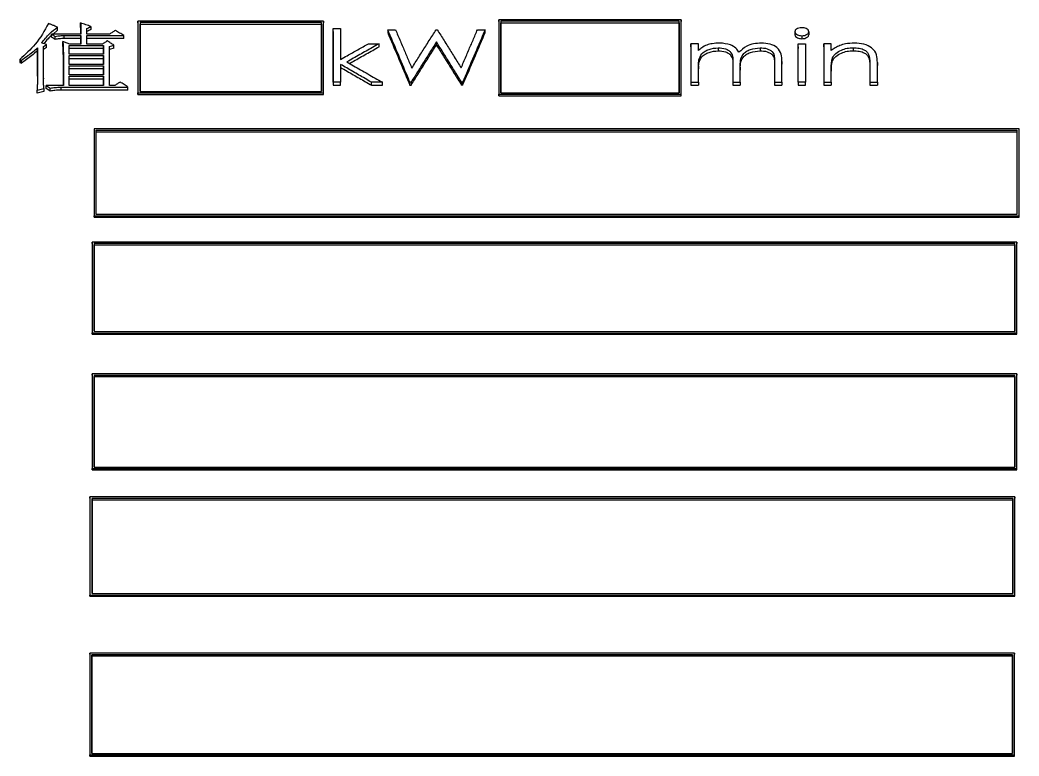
# Model space of a CAD drawing. Header units: millimetres. Extents: x 2251 to 4395, y 932 to 2449.
# Drawn here: x 2749.3 to 2773.21, y 2252.01 to 2269.64 of the extents above; entities that cross this region are included whole.
import ezdxf

# ---------------------------------------------------------------- set-up
doc = ezdxf.new("R2010")
doc.units = ezdxf.units.MM

msp = doc.modelspace()

# ---------------------------------------------------------------- linework, layer by layer
at = {"color": 7, "linetype": 'Continuous', "lineweight": 25}
for p, q in [((2752.126, 2269.568), (2752.126, 2269.605)), ((2752.126, 2269.605), (2752.126, 2267.89)), ((2756.566, 2269.605), (2752.126, 2269.605)), ((2756.566, 2267.89), (2756.566, 2269.605)), ((2756.566, 2269.605), (2756.566, 2269.568)), ((2760.763, 2269.599), (2760.763, 2269.636)), ((2760.763, 2269.636), (2760.763, 2267.858)), ((2765.125, 2269.636), (2760.763, 2269.636)), ((2765.075, 2269.605), (2760.813, 2269.605)), ((2760.813, 2269.605), (2760.813, 2267.89)), ((2765.075, 2267.89), (2765.075, 2269.605)), ((2765.075, 2269.568), (2765.075, 2269.605)), ((2765.125, 2267.858), (2765.125, 2269.636)), ((2765.125, 2269.636), (2765.125, 2269.599)), ((2750.2, 2269.392), (2750.093, 2269.296)), ((2750.2, 2269.392), (2750.2, 2269.464)), ((2750.752, 2269.492), (2750.752, 2269.565)), ((2750.903, 2269.296), (2750.903, 2269.431)), ((2751, 2269.478), (2751, 2269.405)), ((2752.126, 2269.568), (2752.126, 2267.854)), ((2756.516, 2269.574), (2752.176, 2269.574)), ((2752.176, 2269.574), (2752.176, 2267.922)), ((2752.176, 2267.922), (2752.176, 2269.537)), ((2752.176, 2269.537), (2756.516, 2269.537)), ((2756.516, 2267.922), (2756.516, 2269.574)), ((2756.516, 2269.537), (2756.516, 2269.574)), ((2756.516, 2269.537), (2756.516, 2267.922)), ((2756.566, 2267.854), (2756.566, 2269.568)), ((2756.795, 2268.143), (2756.795, 2269.435)), ((2756.795, 2269.362), (2756.795, 2269.435)), ((2756.795, 2269.435), (2756.974, 2269.435)), ((2756.795, 2269.362), (2756.795, 2268.072)), ((2756.974, 2269.435), (2756.974, 2268.692)), ((2758.102, 2269.403), (2758.102, 2269.33)), ((2758.102, 2269.403), (2758.288, 2269.403)), ((2759.261, 2269.403), (2759.287, 2269.403)), ((2760.252, 2269.403), (2760.436, 2269.403)), ((2760.436, 2269.33), (2760.436, 2269.403)), ((2760.763, 2269.599), (2760.763, 2267.822)), ((2760.813, 2267.89), (2760.813, 2269.568)), ((2760.813, 2269.568), (2765.075, 2269.568)), ((2765.075, 2269.568), (2765.075, 2267.89)), ((2765.125, 2267.822), (2765.125, 2269.599)), ((2750.762, 2269.296), (2750.059, 2269.296)), ((2750.059, 2269.224), (2750.059, 2269.296)), ((2750.146, 2269.17), (2750.146, 2269.242)), ((2750.362, 2269.262), (2750.762, 2269.262)), ((2750.362, 2269.19), (2750.362, 2269.262)), ((2750.762, 2269.19), (2750.362, 2269.19)), ((2750.762, 2269.262), (2750.762, 2269.059)), ((2750.762, 2269.19), (2750.762, 2269.262)), ((2750.762, 2269.059), (2750.762, 2269.19)), ((2751.444, 2269.296), (2750.903, 2269.296)), ((2750.903, 2269.262), (2751.79, 2269.262)), ((2750.903, 2269.059), (2750.903, 2269.262)), ((2751.79, 2269.19), (2750.903, 2269.19)), ((2751.79, 2269.19), (2751.79, 2269.262)), ((2767.846, 2269.355), (2767.846, 2269.282)), ((2768.012, 2269.259), (2768.012, 2269.187)), ((2768.179, 2269.355), (2768.179, 2269.282)), ((2749.724, 2268.971), (2749.724, 2268.288)), ((2749.724, 2268.899), (2749.724, 2268.971)), ((2749.724, 2268.288), (2749.724, 2268.899)), ((2749.865, 2268.998), (2749.94, 2269.046)), ((2749.865, 2268.315), (2749.865, 2268.998)), ((2749.94, 2268.974), (2749.865, 2268.926)), ((2749.94, 2268.974), (2749.94, 2269.046)), ((2750.33, 2269.048), (2750.33, 2269.12)), ((2750.481, 2269.025), (2751.303, 2269.025)), ((2750.481, 2268.815), (2750.481, 2269.025)), ((2751.303, 2268.953), (2750.481, 2268.953)), ((2750.762, 2269.059), (2750.492, 2269.059)), ((2751.282, 2269.059), (2750.903, 2269.059)), ((2751.303, 2269.025), (2751.303, 2268.815)), ((2751.303, 2268.953), (2751.303, 2269.025)), ((2751.303, 2268.815), (2751.303, 2268.953)), ((2751.444, 2268.067), (2751.444, 2268.998)), ((2751.552, 2268.96), (2751.444, 2268.926)), ((2751.552, 2268.96), (2751.552, 2269.032)), ((2757.639, 2269.067), (2757.897, 2269.067)), ((2757.897, 2268.995), (2757.897, 2269.067)), ((2759.269, 2269.037), (2759.269, 2269.109)), ((2765.359, 2269.067), (2765.359, 2268.143)), ((2765.359, 2268.995), (2765.359, 2269.067)), ((2765.538, 2269.067), (2765.359, 2269.067)), ((2765.359, 2268.995), (2765.359, 2268.072)), ((2765.538, 2268.907), (2765.538, 2269.067)), ((2766.011, 2268.97), (2766.011, 2268.898)), ((2767.012, 2268.97), (2767.012, 2268.898)), ((2767.923, 2268.143), (2767.923, 2269.067)), ((2767.923, 2268.995), (2767.923, 2269.067)), ((2767.923, 2269.067), (2768.102, 2269.067)), ((2767.923, 2268.995), (2767.923, 2268.953)), ((2768.102, 2269.067), (2768.102, 2268.143)), ((2768.538, 2269.067), (2768.538, 2268.143)), ((2768.538, 2268.995), (2768.538, 2269.067)), ((2768.718, 2269.067), (2768.538, 2269.067)), ((2768.538, 2268.995), (2768.538, 2268.072)), ((2768.718, 2268.901), (2768.718, 2269.067)), ((2769.242, 2268.97), (2769.242, 2268.898)), ((2749.302, 2268.692), (2749.335, 2268.672)), ((2749.302, 2268.692), (2749.302, 2268.62)), ((2749.335, 2268.6), (2749.335, 2268.672)), ((2750.341, 2268.835), (2750.341, 2268.067)), ((2750.341, 2268.763), (2750.341, 2268.835)), ((2750.341, 2268.067), (2750.341, 2268.763)), ((2751.303, 2268.815), (2750.481, 2268.815)), ((2750.481, 2268.781), (2751.303, 2268.781)), ((2750.481, 2268.569), (2750.481, 2268.781)), ((2751.303, 2268.709), (2750.481, 2268.709)), ((2751.303, 2268.781), (2751.303, 2268.569)), ((2751.303, 2268.709), (2751.303, 2268.781)), ((2751.303, 2268.569), (2751.303, 2268.709)), ((2767.359, 2268.646), (2767.359, 2268.143)), ((2767.359, 2268.646), (2767.359, 2268.574)), ((2767.538, 2268.143), (2767.538, 2268.645)), ((2767.538, 2268.645), (2767.538, 2268.574)), ((2768.745, 2268.727), (2768.745, 2268.655)), ((2769.619, 2268.789), (2769.619, 2268.718)), ((2749.302, 2268.62), (2749.335, 2268.6)), ((2751.303, 2268.569), (2750.481, 2268.569)), ((2750.481, 2268.535), (2751.303, 2268.535)), ((2750.481, 2268.322), (2750.481, 2268.535)), ((2751.303, 2268.463), (2750.481, 2268.463)), ((2751.303, 2268.535), (2751.303, 2268.322)), ((2751.303, 2268.463), (2751.303, 2268.535)), ((2751.303, 2268.322), (2751.303, 2268.463)), ((2756.974, 2268.571), (2756.974, 2268.143)), ((2765.538, 2268.143), (2765.538, 2268.534)), ((2765.538, 2268.534), (2765.538, 2268.462)), ((2766.359, 2268.615), (2766.359, 2268.143)), ((2766.359, 2268.615), (2766.359, 2268.543)), ((2766.359, 2268.543), (2766.359, 2268.072)), ((2766.538, 2268.143), (2766.538, 2268.504)), ((2766.538, 2268.504), (2766.538, 2268.433)), ((2767.359, 2268.574), (2767.359, 2268.072)), ((2768.718, 2268.488), (2768.718, 2268.416)), ((2768.718, 2268.143), (2768.718, 2268.479)), ((2768.718, 2268.479), (2768.718, 2268.407)), ((2769.641, 2268.579), (2769.641, 2268.143)), ((2769.641, 2268.579), (2769.641, 2268.508)), ((2769.641, 2268.508), (2769.641, 2268.072)), ((2769.82, 2268.553), (2769.82, 2268.625)), ((2769.82, 2268.143), (2769.82, 2268.617)), ((2769.82, 2268.617), (2769.82, 2268.545)), ((2749.865, 2268.244), (2749.865, 2268.224)), ((2751.303, 2268.322), (2750.481, 2268.322)), ((2750.481, 2268.288), (2751.303, 2268.288)), ((2750.481, 2268.067), (2750.481, 2268.288)), ((2751.303, 2268.216), (2750.481, 2268.216)), ((2751.303, 2268.288), (2751.303, 2268.067)), ((2751.303, 2268.216), (2751.303, 2268.288)), ((2751.303, 2268.067), (2751.303, 2268.216)), ((2749.713, 2267.956), (2749.875, 2267.991)), ((2749.713, 2267.886), (2749.713, 2267.956)), ((2749.875, 2267.991), (2749.875, 2267.92)), ((2750.341, 2268.067), (2749.93, 2268.067)), ((2749.93, 2267.996), (2749.93, 2268.067)), ((2750.027, 2267.934), (2750.027, 2268.005)), ((2750.287, 2267.955), (2750.287, 2268.026)), ((2751.887, 2267.955), (2750.287, 2267.955)), ((2751.303, 2268.067), (2750.481, 2268.067)), ((2751.574, 2268.067), (2751.444, 2268.067)), ((2751.887, 2267.955), (2751.887, 2268.026)), ((2756.795, 2268.143), (2756.795, 2268.072)), ((2756.974, 2268.143), (2756.795, 2268.143)), ((2756.795, 2268.072), (2756.974, 2268.072)), ((2756.974, 2268.072), (2756.974, 2268.143)), ((2757.716, 2268.072), (2757.716, 2268.143)), ((2757.974, 2268.143), (2757.716, 2268.143)), ((2757.716, 2268.072), (2757.974, 2268.072)), ((2757.974, 2268.072), (2757.974, 2268.143)), ((2758.634, 2268.072), (2758.634, 2268.143)), ((2758.66, 2268.143), (2758.634, 2268.143)), ((2758.634, 2268.072), (2758.66, 2268.072)), ((2758.66, 2268.143), (2758.66, 2268.072)), ((2759.871, 2268.072), (2759.871, 2268.143)), ((2759.896, 2268.143), (2759.871, 2268.143)), ((2759.896, 2268.072), (2759.871, 2268.072)), ((2759.896, 2268.143), (2759.896, 2268.072)), ((2765.359, 2268.143), (2765.359, 2268.072)), ((2765.359, 2268.143), (2765.538, 2268.143)), ((2765.359, 2268.072), (2765.538, 2268.072)), ((2765.538, 2268.143), (2765.538, 2268.072)), ((2766.359, 2268.143), (2766.359, 2268.072)), ((2766.359, 2268.143), (2766.538, 2268.143)), ((2766.359, 2268.072), (2766.538, 2268.072)), ((2766.538, 2268.143), (2766.538, 2268.072)), ((2767.359, 2268.143), (2767.359, 2268.072)), ((2767.359, 2268.143), (2767.538, 2268.143)), ((2767.359, 2268.072), (2767.538, 2268.072)), ((2767.538, 2268.143), (2767.538, 2268.072)), ((2767.923, 2268.143), (2767.923, 2268.072)), ((2768.102, 2268.143), (2767.923, 2268.143)), ((2767.923, 2268.12), (2767.923, 2268.072)), ((2767.923, 2268.072), (2768.102, 2268.072)), ((2768.102, 2268.072), (2768.102, 2268.143)), ((2768.538, 2268.143), (2768.538, 2268.072)), ((2768.538, 2268.143), (2768.718, 2268.143)), ((2768.538, 2268.072), (2768.718, 2268.072)), ((2768.718, 2268.143), (2768.718, 2268.072)), ((2769.641, 2268.143), (2769.641, 2268.072)), ((2769.641, 2268.143), (2769.82, 2268.143)), ((2769.641, 2268.072), (2769.82, 2268.072)), ((2769.82, 2268.143), (2769.82, 2268.072)), ((2749.875, 2267.92), (2749.713, 2267.886)), ((2752.126, 2267.854), (2752.126, 2267.89)), ((2752.126, 2267.89), (2756.566, 2267.89)), ((2752.126, 2267.854), (2756.566, 2267.854)), ((2752.176, 2267.922), (2756.516, 2267.922)), ((2756.566, 2267.854), (2756.566, 2267.89)), ((2760.763, 2267.822), (2760.763, 2267.858)), ((2760.763, 2267.858), (2765.125, 2267.858)), ((2760.763, 2267.822), (2765.125, 2267.822)), ((2760.813, 2267.89), (2765.075, 2267.89)), ((2765.125, 2267.822), (2765.125, 2267.858)), ((2751.077, 2267.026), (2751.077, 2266.991)), ((2773.21, 2267.026), (2751.077, 2267.026)), ((2751.127, 2266.994), (2773.16, 2266.994)), ((2773.16, 2266.994), (2773.16, 2266.959)), ((2773.21, 2266.991), (2773.21, 2267.026)), ((2773.21, 2264.91), (2773.21, 2266.991)), ((2751.127, 2266.959), (2773.16, 2266.959)), ((2751.077, 2265.951), (2751.077, 2265.293)), ((2751.077, 2265.199), (2751.077, 2264.91)), ((2751.077, 2264.91), (2751.077, 2264.943)), ((2751.077, 2264.943), (2773.21, 2264.943)), ((2751.077, 2264.91), (2773.21, 2264.91)), ((2773.16, 2264.977), (2751.127, 2264.977)), ((2773.21, 2264.91), (2773.21, 2264.943)), ((2751.027, 2264.286), (2751.027, 2264.319)), ((2773.16, 2264.319), (2751.027, 2264.319)), ((2773.11, 2264.285), (2751.077, 2264.285)), ((2751.077, 2264.285), (2751.077, 2264.252)), ((2751.077, 2264.252), (2773.11, 2264.252)), ((2773.11, 2264.252), (2773.11, 2264.285)), ((2773.16, 2264.319), (2773.16, 2264.286)), ((2773.16, 2262.114), (2773.16, 2264.286)), ((2751.027, 2262.415), (2751.027, 2262.114)), ((2751.027, 2262.114), (2751.027, 2262.145)), ((2751.027, 2262.145), (2773.16, 2262.145)), ((2751.027, 2262.114), (2773.16, 2262.114)), ((2751.077, 2262.181), (2773.11, 2262.18)), ((2773.16, 2262.114), (2773.16, 2262.145)), ((2773.16, 2261.161), (2751.027, 2261.161)), ((2751.027, 2261.13), (2751.027, 2261.161)), ((2773.11, 2261.126), (2751.077, 2261.126)), ((2751.077, 2261.126), (2751.077, 2261.095)), ((2751.077, 2261.095), (2773.11, 2261.095)), ((2773.11, 2261.095), (2773.11, 2261.126)), ((2773.16, 2261.161), (2773.16, 2261.13)), ((2773.16, 2258.863), (2773.16, 2261.13)), ((2751.027, 2259.176), (2751.027, 2258.863)), ((2751.027, 2258.892), (2773.16, 2258.892)), ((2751.027, 2258.863), (2751.027, 2258.892)), ((2751.027, 2258.863), (2773.16, 2258.863)), ((2751.077, 2258.929), (2773.11, 2258.929)), ((2773.16, 2258.863), (2773.16, 2258.892)), ((2773.11, 2258.215), (2750.977, 2258.215)), ((2750.977, 2258.186), (2750.977, 2258.215)), ((2750.977, 2258.186), (2750.977, 2255.839)), ((2773.06, 2258.178), (2751.027, 2258.178)), ((2751.027, 2258.149), (2751.027, 2258.178)), ((2751.027, 2258.149), (2773.06, 2258.149)), ((2773.06, 2258.178), (2773.06, 2258.149)), ((2773.11, 2258.215), (2773.11, 2258.186)), ((2773.11, 2256.448), (2773.11, 2258.186)), ((2773.11, 2255.839), (2773.11, 2256.259)), ((2750.977, 2255.866), (2773.11, 2255.866)), ((2750.977, 2255.839), (2750.977, 2255.866)), ((2750.977, 2255.839), (2773.11, 2255.839)), ((2751.027, 2255.904), (2773.06, 2255.904)), ((2773.11, 2255.839), (2773.11, 2255.866)), ((2773.106, 2254.475), (2750.973, 2254.475)), ((2750.973, 2254.449), (2750.973, 2254.475)), ((2750.973, 2254.449), (2750.973, 2252.011)), ((2773.056, 2254.437), (2751.023, 2254.437)), ((2751.023, 2254.411), (2751.023, 2254.437)), ((2751.023, 2254.411), (2773.056, 2254.411)), ((2773.056, 2254.437), (2773.056, 2254.411)), ((2773.106, 2254.475), (2773.106, 2254.449)), ((2773.106, 2252.011), (2773.106, 2254.449)), ((2750.973, 2252.036), (2773.106, 2252.036)), ((2750.973, 2252.011), (2750.973, 2252.036)), ((2750.973, 2252.011), (2773.106, 2252.011)), ((2751.023, 2252.075), (2773.056, 2252.075)), ((2773.106, 2252.011), (2773.106, 2252.036))]:
    msp.add_line(p, q, dxfattribs=at)
at = {"color": 7, "linetype": 'Continuous', "lineweight": 25, "flags": 128}
for points in [[(2749.94, 2269.046), (2749.896, 2269.061), (2749.858, 2269.074), (2749.821, 2269.086)], [(2751.444, 2268.998), (2751.498, 2269.015), (2751.552, 2269.032)], [(2750.287, 2268.026), (2750.881, 2268.026), (2751.887, 2268.026)]]:
    msp.add_lwpolyline(points, dxfattribs=at)
at = {"color": 7, "linetype": 'Continuous', "lineweight": 25}
for points, knots in [([(2749.984, 2269.552), (2749.889, 2269.381), (2749.719, 2269.074), (2749.43, 2268.809), (2749.302, 2268.692)], [0, 0, 0, 0, 0.556051, 1, 1, 1, 1]), ([(2749.821, 2269.086), (2749.881, 2269.162), (2749.987, 2269.298), (2750.135, 2269.414), (2750.2, 2269.464)], [0, 0, 0, 0, 0.5582906, 1, 1, 1, 1]), ([(2750.2, 2269.464), (2750.171, 2269.476), (2750.12, 2269.497), (2750.048, 2269.526), (2750.005, 2269.543), (2749.984, 2269.552)], [0, 0, 0, 0, 0.402372, 0.701186, 1, 1, 1, 1]), ([(2750.752, 2269.565), (2750.754, 2269.54), (2750.758, 2269.491), (2750.762, 2269.401), (2750.762, 2269.336), (2750.762, 2269.296)], [0, 0, 0, 0, 0.276869, 0.553757, 1, 1, 1, 1]), ([(2751, 2269.478), (2750.959, 2269.492), (2750.876, 2269.522), (2750.793, 2269.551), (2750.752, 2269.565)], [0, 0, 0, 0, 0.499999, 1, 1, 1, 1]), ([(2750.762, 2269.296), (2750.762, 2269.297), (2750.761, 2269.322), (2750.76, 2269.388), (2750.755, 2269.453), (2750.752, 2269.492)], [0, 0, 0, 0, 0.01134, 0.390566, 1, 1, 1, 1]), ([(2750.903, 2269.431), (2750.919, 2269.439), (2750.952, 2269.454), (2750.984, 2269.47), (2751, 2269.478)], [0, 0, 0, 0, 0.500001, 1, 1, 1, 1]), ([(2751, 2269.405), (2750.984, 2269.397), (2750.952, 2269.382), (2750.919, 2269.366), (2750.903, 2269.358)], [0, 0, 0, 0, 0.5, 1, 1, 1, 1]), ([(2751.585, 2269.384), (2751.561, 2269.369), (2751.514, 2269.34), (2751.467, 2269.311), (2751.444, 2269.296)], [0, 0, 0, 0, 0.499999, 1, 1, 1, 1]), ([(2751.79, 2269.262), (2751.756, 2269.283), (2751.687, 2269.323), (2751.619, 2269.363), (2751.585, 2269.384)], [0, 0, 0, 0, 0.5, 1, 1, 1, 1]), ([(2758.634, 2268.143), (2758.614, 2268.191), (2758.515, 2268.43), (2758.337, 2268.851), (2758.18, 2269.221), (2758.102, 2269.403)], [0, 0, 0, 0, 0.1124832, 0.5624214, 1, 1, 1, 1]), ([(2758.288, 2269.403), (2758.307, 2269.357), (2758.366, 2269.221), (2758.46, 2268.999), (2758.571, 2268.738), (2758.643, 2268.567), (2758.679, 2268.482)], [0, 0, 0, 0, 0.149662, 0.448988, 0.724491, 1, 1, 1, 1]), ([(2758.679, 2268.482), (2758.707, 2268.526), (2758.79, 2268.659), (2758.929, 2268.879), (2759.095, 2269.142), (2759.206, 2269.316), (2759.261, 2269.403)], [0, 0, 0, 0, 0.1429198, 0.4287597, 0.714377, 1, 1, 1, 1]), ([(2759.287, 2269.403), (2759.315, 2269.359), (2759.397, 2269.229), (2759.533, 2269.011), (2759.696, 2268.75), (2759.805, 2268.575), (2759.859, 2268.488)], [0, 0, 0, 0, 0.1441148, 0.4323449, 0.7161696, 1, 1, 1, 1]), ([(2759.859, 2268.488), (2759.878, 2268.534), (2759.938, 2268.673), (2760.033, 2268.895), (2760.144, 2269.154), (2760.216, 2269.32), (2760.252, 2269.403)], [0, 0, 0, 0, 0.150485, 0.451455, 0.725725, 1, 1, 1, 1]), ([(2760.436, 2269.403), (2760.415, 2269.356), (2760.314, 2269.123), (2760.135, 2268.705), (2759.975, 2268.329), (2759.896, 2268.143)], [0, 0, 0, 0, 0.112359, 0.561802, 1, 1, 1, 1]), ([(2768.012, 2269.451), (2767.988, 2269.449), (2767.942, 2269.446), (2767.887, 2269.422), (2767.852, 2269.39), (2767.848, 2269.366), (2767.846, 2269.355)], [0, 0, 0, 0, 0.2917, 0.575641, 0.790759, 1, 1, 1, 1]), ([(2768.179, 2269.355), (2768.176, 2269.369), (2768.169, 2269.4), (2768.121, 2269.43), (2768.067, 2269.448), (2768.03, 2269.45), (2768.012, 2269.451)], [0, 0, 0, 0, 0.266167, 0.543432, 0.769604, 1, 1, 1, 1]), ([(2750.045, 2269.252), (2750.02, 2269.231), (2749.954, 2269.174), (2749.902, 2269.11), (2749.87, 2269.07)], [0, 0, 0, 0, 0.373283, 1, 1, 1, 1]), ([(2750.059, 2269.296), (2750.074, 2269.287), (2750.103, 2269.269), (2750.131, 2269.251), (2750.146, 2269.242)], [0, 0, 0, 0, 0.4999996, 1, 1, 1, 1]), ([(2750.146, 2269.17), (2750.131, 2269.179), (2750.103, 2269.197), (2750.074, 2269.215), (2750.059, 2269.224)], [0, 0, 0, 0, 0.500002, 1, 1, 1, 1]), ([(2750.146, 2269.242), (2750.186, 2269.249), (2750.257, 2269.261), (2750.33, 2269.262), (2750.362, 2269.262)], [0, 0, 0, 0, 0.558835, 1, 1, 1, 1]), ([(2750.362, 2269.19), (2750.321, 2269.189), (2750.248, 2269.188), (2750.177, 2269.175), (2750.146, 2269.17)], [0, 0, 0, 0, 0.561085, 1, 1, 1, 1]), ([(2751.39, 2269.134), (2751.372, 2269.121), (2751.336, 2269.097), (2751.3, 2269.072), (2751.282, 2269.059)], [0, 0, 0, 0, 0.499999, 1, 1, 1, 1]), ([(2751.552, 2269.032), (2751.525, 2269.049), (2751.471, 2269.083), (2751.417, 2269.117), (2751.39, 2269.134)], [0, 0, 0, 0, 0.4999992, 1, 1, 1, 1]), ([(2758.102, 2269.33), (2758.122, 2269.284), (2758.222, 2269.05), (2758.399, 2268.632), (2758.557, 2268.257), (2758.634, 2268.072)], [0, 0, 0, 0, 0.112618, 0.563095, 1, 1, 1, 1]), ([(2759.896, 2268.072), (2759.917, 2268.12), (2760.018, 2268.358), (2760.197, 2268.78), (2760.357, 2269.149), (2760.436, 2269.33)], [0, 0, 0, 0, 0.112494, 0.562474, 1, 1, 1, 1]), ([(2767.846, 2269.355), (2767.849, 2269.34), (2767.857, 2269.31), (2767.904, 2269.28), (2767.957, 2269.262), (2767.993, 2269.26), (2768.012, 2269.259)], [0, 0, 0, 0, 0.2661054, 0.5434733, 0.769717, 1, 1, 1, 1]), ([(2767.846, 2269.282), (2767.849, 2269.267), (2767.857, 2269.237), (2767.904, 2269.207), (2767.957, 2269.189), (2767.993, 2269.188), (2768.012, 2269.187)], [0, 0, 0, 0, 0.2659349, 0.5432745, 0.7695921, 1, 1, 1, 1]), ([(2768.012, 2269.259), (2768.035, 2269.261), (2768.082, 2269.263), (2768.136, 2269.288), (2768.173, 2269.319), (2768.177, 2269.343), (2768.179, 2269.355)], [0, 0, 0, 0, 0.291686, 0.575696, 0.790918, 1, 1, 1, 1]), ([(2768.012, 2269.187), (2768.035, 2269.188), (2768.082, 2269.191), (2768.136, 2269.216), (2768.173, 2269.247), (2768.177, 2269.27), (2768.179, 2269.282)], [0, 0, 0, 0, 0.291838, 0.575901, 0.791061, 1, 1, 1, 1]), ([(2749.335, 2268.672), (2749.387, 2268.708), (2749.482, 2268.773), (2749.609, 2268.875), (2749.686, 2268.939), (2749.724, 2268.971)], [0, 0, 0, 0, 0.38007, 0.689866, 1, 1, 1, 1]), ([(2749.724, 2268.899), (2749.677, 2268.86), (2749.592, 2268.788), (2749.462, 2268.688), (2749.377, 2268.629), (2749.335, 2268.6)], [0, 0, 0, 0, 0.380303, 0.689878, 1, 1, 1, 1]), ([(2750.33, 2269.12), (2750.33, 2269.118), (2750.33, 2269.114), (2750.33, 2269.108), (2750.33, 2269.104), (2750.331, 2269.1), (2750.331, 2269.095), (2750.331, 2269.091), (2750.331, 2269.087), (2750.331, 2269.082), (2750.331, 2269.078), (2750.332, 2269.074), (2750.332, 2269.069), (2750.332, 2269.064), (2750.332, 2269.06), (2750.332, 2269.055), (2750.332, 2269.051), (2750.333, 2269.043), (2750.333, 2269.035), (2750.333, 2269.026), (2750.334, 2269.017), (2750.334, 2269.009), (2750.334, 2269), (2750.335, 2268.991), (2750.335, 2268.983), (2750.335, 2268.972), (2750.336, 2268.963), (2750.336, 2268.954), (2750.336, 2268.946), (2750.337, 2268.937), (2750.337, 2268.928), (2750.337, 2268.92), (2750.338, 2268.911), (2750.338, 2268.902), (2750.338, 2268.896), (2750.339, 2268.889), (2750.339, 2268.883), (2750.339, 2268.877), (2750.339, 2268.873), (2750.339, 2268.868), (2750.339, 2268.864), (2750.34, 2268.86), (2750.34, 2268.855), (2750.34, 2268.851), (2750.34, 2268.846), (2750.34, 2268.841), (2750.341, 2268.837), (2750.341, 2268.835)], [0, 0, 0, 0, 0.022858, 0.045716, 0.057145, 0.068574, 0.091432, 0.102861, 0.11429, 0.137148, 0.148577, 0.160006, 0.182864, 0.194293, 0.217151, 0.22858, 0.240009, 0.262867, 0.308583, 0.331441, 0.354299, 0.400015, 0.422873, 0.445731, 0.491447, 0.514305, 0.560021, 0.582879, 0.605737, 0.651453, 0.674311, 0.697169, 0.742885, 0.765743, 0.788601, 0.811459, 0.834317, 0.857175, 0.868604, 0.880033, 0.90289, 0.914319, 0.925748, 0.948606, 0.960035, 0.980018, 1, 1, 1, 1]), ([(2750.492, 2269.059), (2750.465, 2269.069), (2750.411, 2269.09), (2750.357, 2269.11), (2750.33, 2269.12)], [0, 0, 0, 0, 0.5, 1, 1, 1, 1]), ([(2750.341, 2268.763), (2750.339, 2268.798), (2750.337, 2268.863), (2750.333, 2268.958), (2750.331, 2269.018), (2750.33, 2269.048)], [0, 0, 0, 0, 0.366196, 0.683098, 1, 1, 1, 1]), ([(2756.974, 2268.692), (2757.026, 2268.722), (2757.163, 2268.799), (2757.385, 2268.924), (2757.554, 2269.019), (2757.639, 2269.067)], [0, 0, 0, 0, 0.236113, 0.618056, 1, 1, 1, 1]), ([(2757.897, 2269.067), (2757.845, 2269.037), (2757.69, 2268.95), (2757.433, 2268.805), (2757.228, 2268.689), (2757.125, 2268.631)], [0, 0, 0, 0, 0.203788, 0.601893, 1, 1, 1, 1]), ([(2757.188, 2268.595), (2757.22, 2268.613), (2757.354, 2268.689), (2757.59, 2268.822), (2757.795, 2268.937), (2757.897, 2268.995)], [0, 0, 0, 0, 0.133273, 0.566636, 1, 1, 1, 1]), ([(2759.269, 2269.109), (2759.241, 2269.066), (2759.157, 2268.934), (2759.014, 2268.707), (2758.839, 2268.429), (2758.72, 2268.238), (2758.66, 2268.143)], [0, 0, 0, 0, 0.13729, 0.411869, 0.705931, 1, 1, 1, 1]), ([(2758.66, 2268.072), (2758.688, 2268.117), (2758.772, 2268.25), (2758.915, 2268.478), (2759.09, 2268.756), (2759.209, 2268.943), (2759.269, 2269.037)], [0, 0, 0, 0, 0.137439, 0.412318, 0.706156, 1, 1, 1, 1]), ([(2759.871, 2268.143), (2759.843, 2268.188), (2759.76, 2268.322), (2759.619, 2268.55), (2759.446, 2268.828), (2759.328, 2269.016), (2759.269, 2269.109)], [0, 0, 0, 0, 0.137552, 0.412656, 0.706324, 1, 1, 1, 1]), ([(2759.269, 2269.037), (2759.296, 2268.993), (2759.379, 2268.861), (2759.521, 2268.635), (2759.694, 2268.357), (2759.812, 2268.167), (2759.871, 2268.072)], [0, 0, 0, 0, 0.137702, 0.413107, 0.70655, 1, 1, 1, 1]), ([(2765.741, 2269.036), (2765.698, 2269.016), (2765.622, 2268.979), (2765.563, 2268.929), (2765.538, 2268.907)], [0, 0, 0, 0, 0.564241, 1, 1, 1, 1]), ([(2765.538, 2268.534), (2765.54, 2268.583), (2765.542, 2268.683), (2765.594, 2268.809), (2765.693, 2268.888), (2765.819, 2268.951), (2765.935, 2268.963), (2766.011, 2268.97)], [0, 0, 0, 0, 0.241257, 0.4833865, 0.613214, 0.7463276, 1, 1, 1, 1]), ([(2765.538, 2268.462), (2765.54, 2268.512), (2765.542, 2268.611), (2765.594, 2268.737), (2765.693, 2268.817), (2765.819, 2268.879), (2765.935, 2268.891), (2766.011, 2268.898)], [0, 0, 0, 0, 0.24113, 0.483163, 0.612992, 0.746152, 1, 1, 1, 1]), ([(2766.042, 2269.083), (2765.983, 2269.08), (2765.879, 2269.076), (2765.783, 2269.048), (2765.741, 2269.036)], [0, 0, 0, 0, 0.5624379, 1, 1, 1, 1]), ([(2766.011, 2268.97), (2766.072, 2268.966), (2766.166, 2268.958), (2766.268, 2268.907), (2766.37, 2268.804), (2766.364, 2268.698), (2766.359, 2268.615)], [0, 0, 0, 0, 0.25507, 0.388384, 0.517307, 1, 1, 1, 1]), ([(2766.011, 2268.898), (2766.072, 2268.894), (2766.166, 2268.886), (2766.268, 2268.835), (2766.37, 2268.732), (2766.364, 2268.627), (2766.359, 2268.543)], [0, 0, 0, 0, 0.25526, 0.388622, 0.517537, 1, 1, 1, 1]), ([(2766.507, 2268.861), (2766.486, 2268.896), (2766.442, 2268.967), (2766.282, 2269.061), (2766.134, 2269.075), (2766.042, 2269.083)], [0, 0, 0, 0, 0.269907, 0.547967, 1, 1, 1, 1]), ([(2767.043, 2269.083), (2766.981, 2269.079), (2766.856, 2269.071), (2766.657, 2269.001), (2766.563, 2268.914), (2766.507, 2268.861)], [0, 0, 0, 0, 0.288581, 0.57183, 1, 1, 1, 1]), ([(2766.538, 2268.504), (2766.538, 2268.614), (2766.537, 2268.753), (2766.68, 2268.882), (2766.811, 2268.951), (2766.932, 2268.962), (2767.012, 2268.97)], [0, 0, 0, 0, 0.4822, 0.612023, 0.745366, 1, 1, 1, 1]), ([(2766.538, 2268.433), (2766.538, 2268.542), (2766.537, 2268.681), (2766.68, 2268.81), (2766.811, 2268.879), (2766.932, 2268.89), (2767.012, 2268.898)], [0, 0, 0, 0, 0.481974, 0.611795, 0.745183, 1, 1, 1, 1]), ([(2767.012, 2268.97), (2767.07, 2268.966), (2767.158, 2268.961), (2767.257, 2268.916), (2767.332, 2268.856), (2767.356, 2268.758), (2767.358, 2268.683), (2767.359, 2268.646)], [0, 0, 0, 0, 0.2547873, 0.3882784, 0.5177155, 0.7588147, 1, 1, 1, 1]), ([(2767.012, 2268.898), (2767.07, 2268.894), (2767.158, 2268.889), (2767.257, 2268.844), (2767.332, 2268.784), (2767.356, 2268.686), (2767.358, 2268.612), (2767.359, 2268.574)], [0, 0, 0, 0, 0.25497, 0.388514, 0.517951, 0.758942, 1, 1, 1, 1]), ([(2767.538, 2268.645), (2767.537, 2268.703), (2767.534, 2268.818), (2767.444, 2268.975), (2767.254, 2269.069), (2767.114, 2269.078), (2767.043, 2269.083)], [0, 0, 0, 0, 0.270601, 0.542796, 0.767549, 1, 1, 1, 1]), ([(2769.274, 2269.083), (2769.2, 2269.079), (2769.079, 2269.073), (2768.924, 2269.027), (2768.809, 2268.972), (2768.748, 2268.925), (2768.718, 2268.901)], [0, 0, 0, 0, 0.346759, 0.568511, 0.786179, 1, 1, 1, 1]), ([(2768.745, 2268.727), (2768.768, 2268.764), (2768.816, 2268.841), (2768.949, 2268.916), (2769.094, 2268.963), (2769.193, 2268.968), (2769.242, 2268.97)], [0, 0, 0, 0, 0.26849, 0.546604, 0.771529, 1, 1, 1, 1]), ([(2768.745, 2268.655), (2768.768, 2268.693), (2768.816, 2268.769), (2768.949, 2268.844), (2769.094, 2268.891), (2769.193, 2268.896), (2769.242, 2268.898)], [0, 0, 0, 0, 0.268346, 0.546438, 0.771424, 1, 1, 1, 1]), ([(2769.242, 2268.97), (2769.291, 2268.968), (2769.387, 2268.965), (2769.509, 2268.924), (2769.587, 2268.86), (2769.609, 2268.813), (2769.619, 2268.789)], [0, 0, 0, 0, 0.290858, 0.574718, 0.790004, 1, 1, 1, 1]), ([(2769.242, 2268.898), (2769.291, 2268.896), (2769.387, 2268.893), (2769.509, 2268.852), (2769.587, 2268.788), (2769.609, 2268.741), (2769.619, 2268.718)], [0, 0, 0, 0, 0.290991, 0.574913, 0.790139, 1, 1, 1, 1]), ([(2769.82, 2268.617), (2769.819, 2268.679), (2769.817, 2268.803), (2769.711, 2268.972), (2769.501, 2269.068), (2769.35, 2269.078), (2769.274, 2269.083)], [0, 0, 0, 0, 0.270301, 0.542249, 0.767594, 1, 1, 1, 1]), ([(2768.718, 2268.479), (2768.717, 2268.525), (2768.717, 2268.609), (2768.737, 2268.691), (2768.745, 2268.727)], [0, 0, 0, 0, 0.559824, 1, 1, 1, 1]), ([(2768.718, 2268.407), (2768.717, 2268.454), (2768.717, 2268.537), (2768.737, 2268.619), (2768.745, 2268.655)], [0, 0, 0, 0, 0.559817, 1, 1, 1, 1]), ([(2769.619, 2268.789), (2769.627, 2268.75), (2769.641, 2268.681), (2769.641, 2268.61), (2769.641, 2268.579)], [0, 0, 0, 0, 0.559954, 1, 1, 1, 1]), ([(2769.619, 2268.718), (2769.627, 2268.679), (2769.641, 2268.609), (2769.641, 2268.539), (2769.641, 2268.508)], [0, 0, 0, 0, 0.559958, 1, 1, 1, 1]), ([(2757.716, 2268.143), (2757.664, 2268.173), (2757.514, 2268.26), (2757.267, 2268.402), (2757.072, 2268.515), (2756.974, 2268.571)], [0, 0, 0, 0, 0.210801, 0.6054, 1, 1, 1, 1]), ([(2756.974, 2268.499), (2757.026, 2268.469), (2757.176, 2268.383), (2757.423, 2268.241), (2757.619, 2268.128), (2757.716, 2268.072)], [0, 0, 0, 0, 0.210912, 0.605455, 1, 1, 1, 1]), ([(2757.125, 2268.631), (2757.178, 2268.601), (2757.345, 2268.505), (2757.628, 2268.343), (2757.859, 2268.21), (2757.974, 2268.143)], [0, 0, 0, 0, 0.184797, 0.592397, 1, 1, 1, 1]), ([(2749.724, 2268.288), (2749.724, 2268.285), (2749.724, 2268.28), (2749.724, 2268.274), (2749.723, 2268.269), (2749.723, 2268.263), (2749.723, 2268.258), (2749.723, 2268.253), (2749.723, 2268.248), (2749.723, 2268.243), (2749.722, 2268.238), (2749.722, 2268.233), (2749.722, 2268.226), (2749.722, 2268.219), (2749.721, 2268.209), (2749.721, 2268.198), (2749.721, 2268.188), (2749.72, 2268.178), (2749.72, 2268.168), (2749.72, 2268.157), (2749.719, 2268.147), (2749.719, 2268.137), (2749.719, 2268.127), (2749.718, 2268.116), (2749.718, 2268.106), (2749.718, 2268.096), (2749.717, 2268.088), (2749.717, 2268.081), (2749.717, 2268.073), (2749.717, 2268.065), (2749.716, 2268.058), (2749.716, 2268.051), (2749.716, 2268.046), (2749.716, 2268.041), (2749.716, 2268.036), (2749.716, 2268.031), (2749.715, 2268.026), (2749.715, 2268.02), (2749.715, 2268.015), (2749.715, 2268.01), (2749.715, 2268.005), (2749.715, 2268), (2749.714, 2267.995), (2749.714, 2267.99), (2749.714, 2267.985), (2749.714, 2267.979), (2749.714, 2267.974), (2749.714, 2267.969), (2749.713, 2267.964), (2749.713, 2267.959), (2749.713, 2267.956)], [0, 0, 0, 0, 0.023174, 0.046349, 0.057936, 0.069523, 0.092698, 0.104285, 0.115872, 0.139047, 0.150634, 0.162221, 0.185396, 0.20857, 0.231745, 0.278094, 0.301268, 0.324442, 0.370791, 0.393966, 0.41714, 0.463489, 0.486664, 0.509838, 0.556187, 0.579362, 0.602536, 0.625711, 0.648885, 0.672059, 0.695234, 0.718408, 0.729996, 0.741583, 0.764757, 0.776345, 0.787932, 0.811106, 0.822693, 0.834281, 0.857455, 0.869042, 0.88063, 0.903804, 0.915391, 0.926979, 0.950153, 0.96174, 0.973327, 1, 1, 1, 1]), ([(2749.875, 2267.991), (2749.875, 2267.994), (2749.875, 2267.999), (2749.874, 2268.009), (2749.873, 2268.019), (2749.872, 2268.029), (2749.871, 2268.035), (2749.871, 2268.04), (2749.871, 2268.045), (2749.87, 2268.051), (2749.87, 2268.059), (2749.869, 2268.069), (2749.868, 2268.079), (2749.868, 2268.089), (2749.867, 2268.099), (2749.867, 2268.109), (2749.866, 2268.119), (2749.866, 2268.129), (2749.866, 2268.14), (2749.865, 2268.15), (2749.865, 2268.16), (2749.865, 2268.17), (2749.865, 2268.18), (2749.865, 2268.19), (2749.864, 2268.2), (2749.864, 2268.21), (2749.864, 2268.218), (2749.864, 2268.225), (2749.864, 2268.231), (2749.864, 2268.238), (2749.864, 2268.243), (2749.864, 2268.248), (2749.864, 2268.253), (2749.864, 2268.258), (2749.864, 2268.263), (2749.864, 2268.268), (2749.864, 2268.273), (2749.864, 2268.278), (2749.864, 2268.283), (2749.864, 2268.288), (2749.864, 2268.293), (2749.865, 2268.298), (2749.865, 2268.303), (2749.865, 2268.309), (2749.865, 2268.313), (2749.865, 2268.315)], [0, 0, 0, 0, 0.0232736, 0.0465473, 0.0930947, 0.1163684, 0.1396421, 0.151279, 0.1629158, 0.1861895, 0.2094632, 0.2327369, 0.2792845, 0.3025582, 0.3258319, 0.3723795, 0.3956532, 0.4189269, 0.4654744, 0.4887481, 0.5120218, 0.5585692, 0.5818429, 0.6051166, 0.651664, 0.6749377, 0.6982114, 0.7214851, 0.7447588, 0.7563956, 0.7796693, 0.7913062, 0.802943, 0.8262167, 0.8378536, 0.8494904, 0.8727641, 0.8844009, 0.8960378, 0.9193114, 0.9309483, 0.9425851, 0.9658588, 0.9774957, 1, 1, 1, 1]), ([(2749.93, 2268.067), (2749.946, 2268.057), (2749.978, 2268.036), (2750.011, 2268.015), (2750.027, 2268.005)], [0, 0, 0, 0, 0.499999, 1, 1, 1, 1]), ([(2750.027, 2267.934), (2750.011, 2267.944), (2749.978, 2267.965), (2749.946, 2267.986), (2749.93, 2267.996)], [0, 0, 0, 0, 0.500001, 1, 1, 1, 1]), ([(2750.027, 2268.005), (2750.063, 2268.01), (2750.124, 2268.019), (2750.211, 2268.025), (2750.261, 2268.025), (2750.287, 2268.026)], [0, 0, 0, 0, 0.425218, 0.711978, 1, 1, 1, 1]), ([(2750.287, 2267.955), (2750.237, 2267.954), (2750.15, 2267.952), (2750.064, 2267.94), (2750.027, 2267.934)], [0, 0, 0, 0, 0.560746, 1, 1, 1, 1]), ([(2751.704, 2268.15), (2751.682, 2268.136), (2751.639, 2268.108), (2751.595, 2268.081), (2751.574, 2268.067)], [0, 0, 0, 0, 0.499999, 1, 1, 1, 1]), ([(2751.887, 2268.026), (2751.857, 2268.046), (2751.796, 2268.088), (2751.734, 2268.129), (2751.704, 2268.15)], [0, 0, 0, 0, 0.5, 1, 1, 1, 1]), ([(2751.077, 2267.026), (2751.077, 2266.821), (2751.077, 2266.41), (2751.077, 2265.717), (2751.077, 2265.225), (2751.077, 2264.943)], [0, 0, 0, 0, 0.300081, 0.600162, 1, 1, 1, 1]), ([(2751.127, 2264.977), (2751.127, 2265.188), (2751.127, 2265.61), (2751.127, 2266.284), (2751.127, 2266.742), (2751.127, 2266.994)], [0, 0, 0, 0, 0.3099206, 0.6198411, 1, 1, 1, 1]), ([(2773.16, 2266.994), (2773.16, 2266.788), (2773.16, 2266.377), (2773.16, 2265.706), (2773.16, 2265.236), (2773.16, 2264.977)], [0, 0, 0, 0, 0.309921, 0.619843, 1, 1, 1, 1]), ([(2773.21, 2264.943), (2773.21, 2265.154), (2773.21, 2265.577), (2773.21, 2266.273), (2773.21, 2266.752), (2773.21, 2267.026)], [0, 0, 0, 0, 0.3000816, 0.6001632, 1, 1, 1, 1]), ([(2751.127, 2264.977), (2751.127, 2265.136), (2751.127, 2265.466), (2751.127, 2266.129), (2751.127, 2266.627), (2751.127, 2266.959)], [0, 0, 0, 0, 0.237543, 0.491754, 1, 1, 1, 1]), ([(2773.16, 2266.959), (2773.16, 2266.793), (2773.16, 2266.462), (2773.16, 2265.804), (2773.16, 2265.305), (2773.16, 2264.977)], [0, 0, 0, 0, 0.254228, 0.508455, 1, 1, 1, 1]), ([(2751.027, 2264.319), (2751.027, 2264.105), (2751.027, 2263.675), (2751.027, 2262.952), (2751.027, 2262.439), (2751.027, 2262.145)], [0, 0, 0, 0, 0.300081, 0.600162, 1, 1, 1, 1]), ([(2751.077, 2264.285), (2751.077, 2264.07), (2751.077, 2263.641), (2751.077, 2262.94), (2751.077, 2262.45), (2751.077, 2262.181)], [0, 0, 0, 0, 0.309921, 0.619841, 1, 1, 1, 1]), ([(2751.077, 2262.181), (2751.077, 2262.347), (2751.077, 2262.692), (2751.077, 2263.385), (2751.077, 2263.906), (2751.077, 2264.252)], [0, 0, 0, 0, 0.238721, 0.492538, 1, 1, 1, 1]), ([(2773.11, 2262.18), (2773.11, 2262.401), (2773.11, 2262.841), (2773.11, 2263.543), (2773.11, 2264.022), (2773.11, 2264.285)], [0, 0, 0, 0, 0.309921, 0.619843, 1, 1, 1, 1]), ([(2773.11, 2264.252), (2773.11, 2264.079), (2773.11, 2263.733), (2773.11, 2263.045), (2773.11, 2262.524), (2773.11, 2262.18)], [0, 0, 0, 0, 0.253832, 0.507664, 1, 1, 1, 1]), ([(2773.16, 2262.145), (2773.16, 2262.366), (2773.16, 2262.806), (2773.16, 2263.532), (2773.16, 2264.033), (2773.16, 2264.319)], [0, 0, 0, 0, 0.300082, 0.600163, 1, 1, 1, 1]), ([(2751.027, 2261.161), (2751.027, 2260.937), (2751.027, 2260.488), (2751.027, 2259.733), (2751.027, 2259.198), (2751.027, 2258.892)], [0, 0, 0, 0, 0.300081, 0.600162, 1, 1, 1, 1]), ([(2751.077, 2261.126), (2751.077, 2260.901), (2751.077, 2260.452), (2751.077, 2259.721), (2751.077, 2259.21), (2751.077, 2258.929)], [0, 0, 0, 0, 0.309921, 0.619841, 1, 1, 1, 1]), ([(2751.077, 2258.929), (2751.077, 2259.104), (2751.077, 2259.464), (2751.077, 2260.189), (2751.077, 2260.732), (2751.077, 2261.095)], [0, 0, 0, 0, 0.239926, 0.493342, 1, 1, 1, 1]), ([(2773.11, 2258.929), (2773.11, 2259.158), (2773.11, 2259.617), (2773.11, 2260.35), (2773.11, 2260.85), (2773.11, 2261.126)], [0, 0, 0, 0, 0.309921, 0.619843, 1, 1, 1, 1]), ([(2773.11, 2261.095), (2773.11, 2260.914), (2773.11, 2260.552), (2773.11, 2259.832), (2773.11, 2259.288), (2773.11, 2258.929)], [0, 0, 0, 0, 0.253427, 0.506855, 1, 1, 1, 1]), ([(2773.16, 2258.892), (2773.16, 2259.122), (2773.16, 2259.581), (2773.16, 2260.338), (2773.16, 2260.862), (2773.16, 2261.161)], [0, 0, 0, 0, 0.300082, 0.600163, 1, 1, 1, 1]), ([(2750.977, 2258.215), (2750.977, 2257.983), (2750.977, 2257.518), (2750.977, 2256.736), (2750.977, 2256.182), (2750.977, 2255.866)], [0, 0, 0, 0, 0.300081, 0.600162, 1, 1, 1, 1]), ([(2751.027, 2258.178), (2751.027, 2257.946), (2751.027, 2257.48), (2751.027, 2256.723), (2751.027, 2256.195), (2751.027, 2255.904)], [0, 0, 0, 0, 0.309921, 0.619841, 1, 1, 1, 1]), ([(2751.027, 2255.904), (2751.027, 2256.086), (2751.027, 2256.46), (2751.027, 2257.211), (2751.027, 2257.774), (2751.027, 2258.149)], [0, 0, 0, 0, 0.240925, 0.494007, 1, 1, 1, 1]), ([(2773.06, 2255.904), (2773.06, 2256.141), (2773.06, 2256.616), (2773.06, 2257.375), (2773.06, 2257.893), (2773.06, 2258.178)], [0, 0, 0, 0, 0.309921, 0.619843, 1, 1, 1, 1]), ([(2773.06, 2258.149), (2773.06, 2257.962), (2773.06, 2257.587), (2773.06, 2256.841), (2773.06, 2256.277), (2773.06, 2255.904)], [0, 0, 0, 0, 0.253092, 0.506185, 1, 1, 1, 1]), ([(2773.11, 2255.866), (2773.11, 2256.104), (2773.11, 2256.578), (2773.11, 2257.362), (2773.11, 2257.905), (2773.11, 2258.215)], [0, 0, 0, 0, 0.300082, 0.600163, 1, 1, 1, 1]), ([(2750.973, 2254.475), (2750.973, 2254.234), (2750.973, 2253.75), (2750.973, 2252.938), (2750.973, 2252.364), (2750.973, 2252.036)], [0, 0, 0, 0, 0.300081, 0.600162, 1, 1, 1, 1]), ([(2751.023, 2254.437), (2751.023, 2254.195), (2751.023, 2253.712), (2751.023, 2252.925), (2751.023, 2252.377), (2751.023, 2252.075)], [0, 0, 0, 0, 0.309921, 0.619841, 1, 1, 1, 1]), ([(2751.023, 2252.075), (2751.023, 2252.265), (2751.023, 2252.654), (2751.023, 2253.435), (2751.023, 2254.02), (2751.023, 2254.411)], [0, 0, 0, 0, 0.242059, 0.494764, 1, 1, 1, 1]), ([(2773.056, 2252.075), (2773.056, 2252.322), (2773.056, 2252.814), (2773.056, 2253.602), (2773.056, 2254.14), (2773.056, 2254.437)], [0, 0, 0, 0, 0.309921, 0.619843, 1, 1, 1, 1]), ([(2773.056, 2254.411), (2773.056, 2254.216), (2773.056, 2253.826), (2773.056, 2253.05), (2773.056, 2252.463), (2773.056, 2252.075)], [0, 0, 0, 0, 0.252712, 0.505424, 1, 1, 1, 1]), ([(2773.106, 2252.036), (2773.106, 2252.282), (2773.106, 2252.775), (2773.106, 2253.589), (2773.106, 2254.153), (2773.106, 2254.475)], [0, 0, 0, 0, 0.3000817, 0.6001633, 1, 1, 1, 1])]:
    msp.add_open_spline(points, degree=3, knots=knots, dxfattribs=at)

doc.saveas('drawing.dxf')
